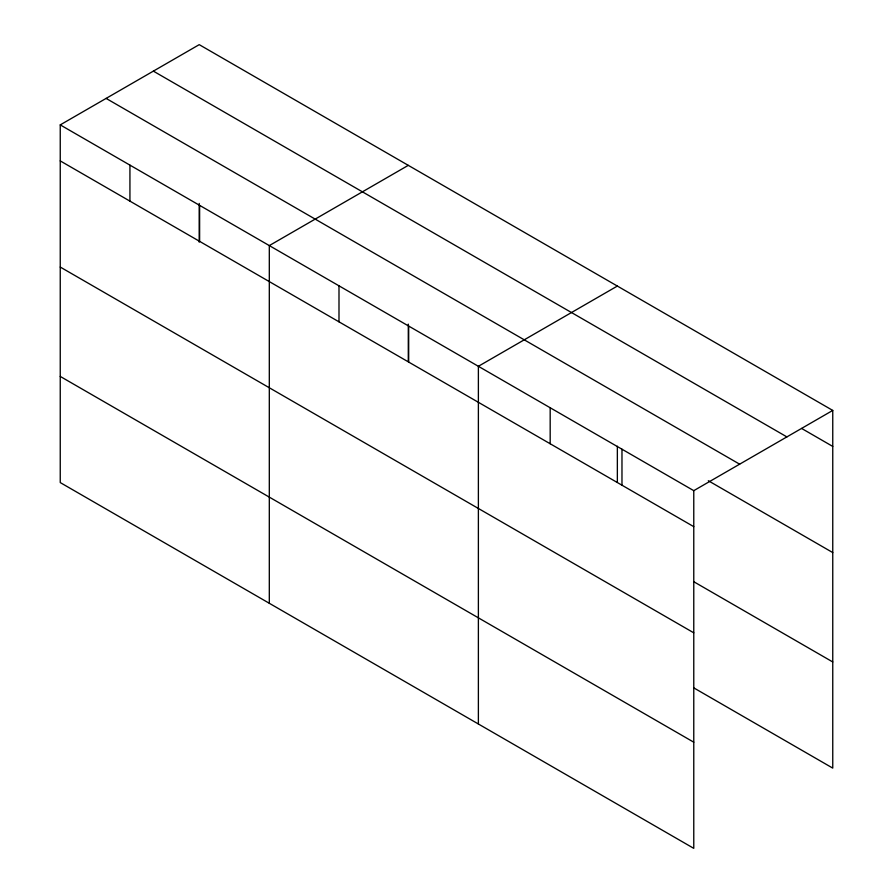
<?xml version="1.0" encoding="UTF-8"?>
<svg xmlns="http://www.w3.org/2000/svg" width="893" height="893" viewBox="0 0 893 893"><rect width="100%" height="100%" fill="white"/><g stroke="black" fill="none" stroke-linecap="round" stroke-linejoin="round"><path stroke-width="1.34" d="M693.772 632.824L693.772 490.659L60.244 124.886L60.244 482.577L693.772 848.35L693.772 632.824L60.244 267.052M693.939 687.967L832.756 768.114L832.756 410.423L199.228 44.65L60.244 124.886M408.291 165.35L269.306 245.597L269.306 603.288M617.353 286.061L478.38 366.297L478.38 723.989M693.772 490.659L832.756 410.423M801.646 428.461L832.756 446.422M153.362 71.127L786.889 436.9M106.111 98.409L739.638 464.181M708.305 480.724L832.756 552.577M60.244 160.896L693.772 526.658M693.939 581.812L832.756 661.959M60.244 376.422L693.772 742.195M621.975 449.201L621.975 485.212M617.353 446.221L617.353 482.209M550.177 407.755L550.177 443.754M408.681 326.057L408.681 362.067M408.291 324.126L408.291 361.509M338.994 285.827L338.994 321.837M199.619 205.357L199.619 241.367M199.228 203.425L199.228 242.193M129.931 165.127L129.931 201.126"/></g></svg>
